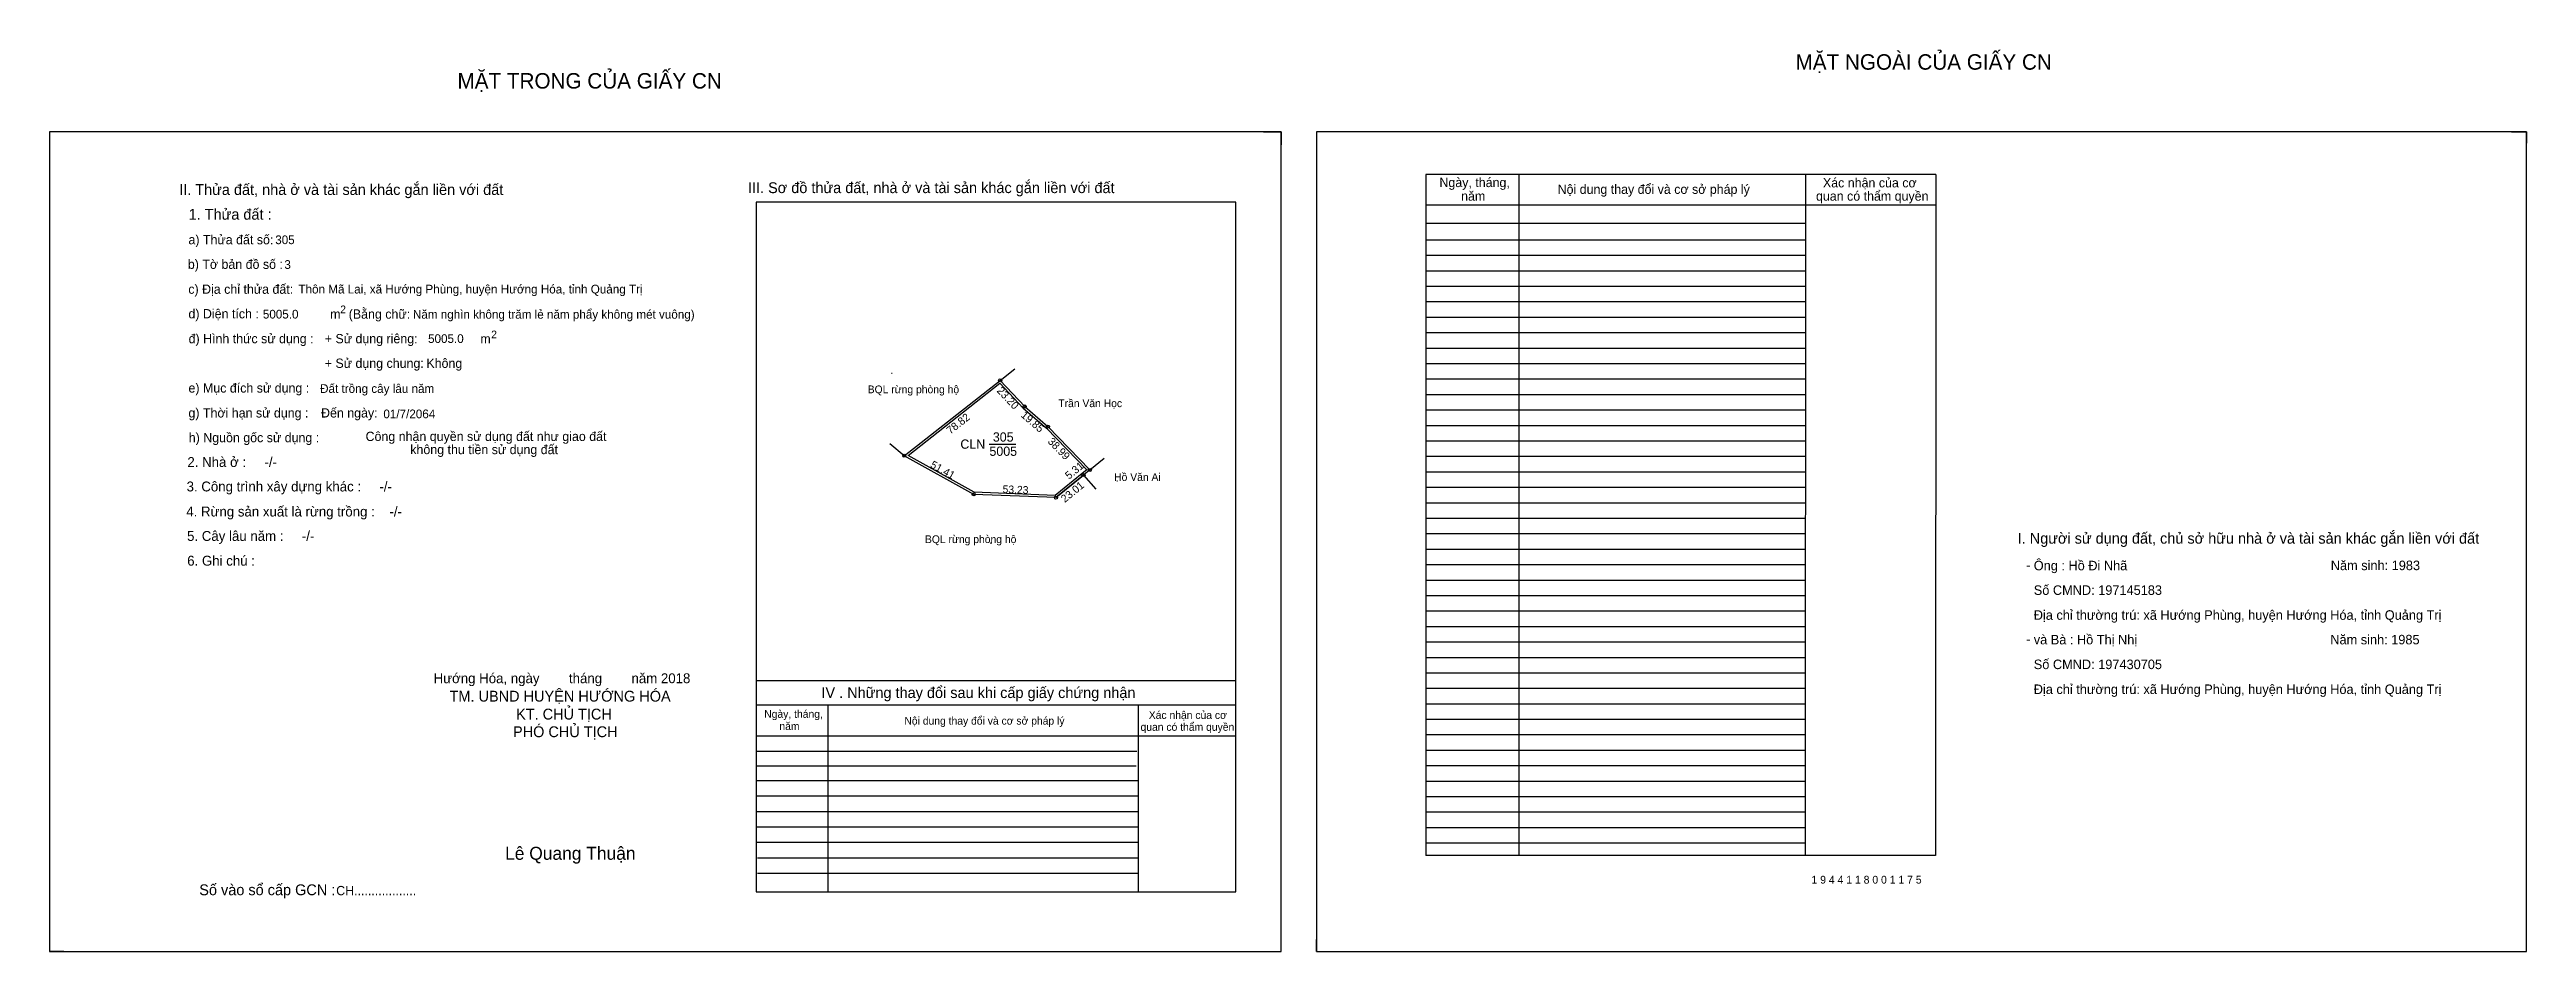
# Model space of a CAD drawing. Extents: x 532772 to 536279, y 1846164 to 1846747.
# Drawn here: x 534678 to 536279, y 1846164 to 1846747 of the extents above.
import ezdxf

# ---------------------------------------------------------------- set-up
doc = ezdxf.new("R2010")
doc.units = 0
for name, color, linetype in [('Default', 7, 'Continuous'), ('Level 10', 7, 'Continuous'), ('Level 11', 7, 'Continuous'), ('Level 13', 7, 'Continuous'), ('Level 27', 7, 'Continuous'), ('Level 36', 7, 'Continuous'), ('Level 49', 7, 'Continuous'), ('Level 55', 7, 'Continuous'), ('Level 6', 7, 'Continuous'), ('Level 60', 7, 'Continuous'), ('Level 7', 7, 'Continuous'), ('Level 8', 7, 'Continuous'), ('Level 9', 7, 'Continuous')]:
    doc.layers.add(name, color=color, linetype=linetype)

msp = doc.modelspace()

# ---------------------------------------------------------------- linework, layer by layer
at = {"layer": 'Level 10'}
for p, q in [((535462.4, 1846693.6), (535473.8, 1846693.6)), ((535473.8, 1846693.6), (535473.8, 1846685.2)), ((536269.2, 1846693.6), (536278.8, 1846693.6)), ((536278.8, 1846693.6), (536278.8, 1846686.2)), ((535328.2, 1846457.1), (535346, 1846471.7)), ((534677.6, 1846171.4), (534677.6, 1846163.6)), ((535496.6, 1846163.6), (535496.6, 1846171.4)), ((534686.8, 1846163.6), (534677.6, 1846163.6)), ((535496.6, 1846163.6), (535503.6, 1846163.6))]:
    msp.add_line(p, q, dxfattribs=at)
for points in [[(534677.6, 1846163.6), (535473.8, 1846163.6), (535473.8, 1846693.6), (534677.6, 1846693.6)], [(535496.6, 1846163.6), (536278.8, 1846163.6), (536278.8, 1846693.6), (535496.6, 1846693.6)], [(535308, 1846516), (535323, 1846503), (535350.1, 1846475), (535346, 1846471.7), (535328.2, 1846457.1), (535275, 1846459.2), (535230.1, 1846484.2), (535292.1, 1846532.9)], [(535307, 1846515), (535322, 1846502), (535348.1, 1846475.1), (535345.1, 1846472.7), (535327.7, 1846458.5), (535275.4, 1846460.6), (535232.6, 1846484.4), (535292, 1846531)]]:
    msp.add_lwpolyline(points, close=True, dxfattribs=at)
at = {"layer": 'Level 11'}
for centre in [(535292.1, 1846532.9), (535308, 1846516), (535308, 1846516), (535323, 1846503), (535230.1, 1846484.2), (535346, 1846471.7), (535350.1, 1846475), (535275, 1846459.2), (535328.2, 1846457.1)]:
    msp.add_circle(centre, 1, dxfattribs=at)
at = {"layer": 'Level 27'}
for p, q in [((535292.1, 1846532.9), (535301.6, 1846540.3)), ((535230.1, 1846484.2), (535220.9, 1846491.9)), ((535350.1, 1846475), (535359.4, 1846482.6)), ((535346, 1846471.7), (535353.9, 1846462.6))]:
    msp.add_line(p, q, dxfattribs=at)
at = {"layer": 'Level 7'}
for p, q in [((535812.6, 1846623.6), (535567.4, 1846623.6)), ((535812.6, 1846613.6), (535567.4, 1846613.6)), ((535812.6, 1846603.6), (535567.4, 1846603.6)), ((535812.6, 1846593.6), (535567.4, 1846593.6)), ((535812.6, 1846583.6), (535567.4, 1846583.6)), ((535812.6, 1846573.6), (535567.4, 1846573.6)), ((535812.6, 1846563.6), (535567.4, 1846563.6)), ((535812.6, 1846553.6), (535567.4, 1846553.6)), ((535812.6, 1846543.6), (535567.4, 1846543.6)), ((535812.6, 1846533.6), (535567.4, 1846533.6)), ((535812.6, 1846523.6), (535567.4, 1846523.6)), ((535812.6, 1846513.6), (535567.4, 1846513.6)), ((535812.6, 1846503.6), (535567.4, 1846503.6)), ((535812.6, 1846493.6), (535567.4, 1846493.6)), ((535812.6, 1846483.6), (535567.4, 1846483.6)), ((535812.6, 1846473.6), (535567.4, 1846473.6)), ((535812.6, 1846463.6), (535567.4, 1846463.6)), ((535812.6, 1846453.6), (535567.4, 1846453.6)), ((535812.6, 1846443.6), (535567.4, 1846443.6)), ((535812.6, 1846433.6), (535567.4, 1846433.6)), ((535812.6, 1846423.6), (535567.4, 1846423.6)), ((535812.6, 1846413.6), (535567.4, 1846413.6)), ((535812.6, 1846403.6), (535567.4, 1846403.6)), ((535812.6, 1846393.6), (535567.4, 1846393.6)), ((535812.6, 1846383.6), (535567.4, 1846383.6)), ((535812.6, 1846373.6), (535567.4, 1846373.6)), ((535812.6, 1846363.6), (535567.4, 1846363.6)), ((535812.6, 1846353.6), (535567.4, 1846353.6)), ((535812.6, 1846343.6), (535567.4, 1846343.6)), ((535812.6, 1846333.6), (535567.4, 1846333.6)), ((535812.6, 1846323.6), (535567.4, 1846323.6)), ((535812.6, 1846313.6), (535567.4, 1846313.6)), ((535812.6, 1846303.6), (535567.4, 1846303.6)), ((535380.5, 1846292.9), (535134.4, 1846292.9)), ((535380.1, 1846283.5), (535134.4, 1846283.5)), ((535812.6, 1846293.6), (535567.4, 1846293.6)), ((535812.6, 1846283.6), (535567.4, 1846283.6)), ((535381.4, 1846274), (535134.4, 1846274)), ((535381.4, 1846264), (535134.4, 1846264)), ((535812.6, 1846273.6), (535567.4, 1846273.6)), ((535381.4, 1846254), (535134.4, 1846254)), ((535812.6, 1846263.6), (535567.4, 1846263.6)), ((535812.6, 1846253.6), (535567.4, 1846253.6)), ((535381.4, 1846244), (535134.4, 1846244)), ((535381.4, 1846234), (535134.4, 1846234)), ((535812.6, 1846243.6), (535567.4, 1846243.6)), ((535812.6, 1846233.6), (535567.4, 1846233.6)), ((535381.4, 1846224), (535135.2, 1846224)), ((535381.4, 1846214), (535135.2, 1846214))]:
    msp.add_line(p, q, dxfattribs=at)
at = {"layer": 'Level 8'}
for p, q in [((535897, 1846666.1), (535567.4, 1846666.1)), ((535567.4, 1846666.1), (535567.4, 1846225.6)), ((535627.4, 1846666.1), (535627.4, 1846225.6)), ((535812.7, 1846665.9), (535812.6, 1846225.6)), ((535897, 1846666.1), (535896.8, 1846225.6)), ((535444.4, 1846648.2), (535134.4, 1846648.2)), ((535134.4, 1846648.2), (535134.4, 1846202.2)), ((535444.4, 1846202.2), (535444.4, 1846648.2)), ((535897, 1846646.1), (535567.4, 1846646.1)), ((535812.6, 1846634.3), (535567.4, 1846634.3)), ((535444.4, 1846338.6), (535134.4, 1846338.6)), ((535444.4, 1846322.9), (535134.4, 1846322.9)), ((535180.7, 1846322.9), (535180.7, 1846202.2)), ((535381.4, 1846322.9), (535381.4, 1846202.2)), ((535444.4, 1846302.9), (535134.4, 1846302.9)), ((535896.8, 1846225.6), (535567.4, 1846225.6)), ((535134.4, 1846202.2), (535444.4, 1846202.2))]:
    msp.add_line(p, q, dxfattribs=at)
at = {"layer": 'Level 9'}
msp.add_line((535285.1, 1846491.7), (535302.3, 1846491.7), dxfattribs=at)

# ---------------------------------------------------------------- texts
at = {"layer": 'Default'}
for s, p in [('e) Mục đích sử dụng :', (534767.4, 1846525)), ('g) Thời hạn sử dụng :', (534767.4, 1846508.9)), ('Đến ngày:', (534853.1, 1846508.9)), ('h) Nguồn gốc sử dụng :', (534767.6, 1846492.9)), ('Công nhận quyền sử dụng đất như giao đất', (534881.9, 1846493.7)), ('không thu tiền sử dụng đất', (534910.8, 1846485.2))]:
    msp.add_text(s, height=6, dxfattribs=at).set_placement(p)
at = {"layer": 'Level 13'}
for s, p in [('CLN', (535266.4, 1846488.7)), ('5005', (535285.2, 1846484.1)), ('305', (535287.4, 1846493.3))]:
    msp.add_text(s, height=6, dxfattribs=at).set_placement(p)
at = {"layer": 'Level 36'}
for p in [(535221, 1846537), (535366.6, 1846467.4), (535285.1, 1846427.2)]:
    msp.add_text('.', height=6, dxfattribs=at).set_placement(p)
at = {"layer": 'Level 49'}
for s, rotation, p in [('23.20', 313.2008, (535289.6, 1846525.9)), ('78.82', 38.1217, (535259.9, 1846497.8)), ('19.85', 319.0856, (535305.1, 1846509.8)), ('38.99', 314.1167, (535322.5, 1846493)), ('51.41', 330.8025, (535246.5, 1846476.9)), ('5.31', 39.1148, (535336.6, 1846468.6)), ('53.23', 357.8036, (535293.6, 1846460.1)), ('23.01', 39.1615, (535333.9, 1846453.6))]:
    msp.add_text(s, height=5, rotation=rotation, dxfattribs=at).set_placement(p)
at = {"layer": 'Level 55'}
for s, height, p in [('304', 0.22, (535291.9, 1846532.7)), ('1', 0.8, (535291.9, 1846532.9)), ('0', 0.22, (535292, 1846532.7)), ('0', 0.22, (535292, 1846532.7)), ('2', 0.8, (535307.7, 1846516)), ('304', 0.22, (535307.8, 1846515.8)), ('3', 0.8, (535322.8, 1846503)), ('304', 0.22, (535322.8, 1846502.8)), ('8', 0.8, (535229.8, 1846484.2)), ('0', 0.22, (535230, 1846484)), ('0', 0.22, (535230, 1846484)), ('0', 0.22, (535230, 1846484)), ('0', 0.22, (535230, 1846484)), ('5', 0.8, (535345.8, 1846471.7)), ('4', 0.8, (535349.9, 1846475)), ('304', 0.22, (535349.9, 1846474.8)), ('0', 0.22, (535350.1, 1846474.8)), ('7', 0.8, (535274.7, 1846459.2)), ('0', 0.22, (535274.9, 1846458.9)), ('0', 0.22, (535274.9, 1846458.9)), ('6', 0.8, (535327.9, 1846457.1)), ('0', 0.22, (535328.1, 1846456.9)), ('0', 0.22, (535328.1, 1846456.9)), ('0', 0.22, (535345.9, 1846471.4)), ('0', 0.22, (535345.9, 1846471.4)), ('0', 0.22, (535345.9, 1846471.4))]:
    msp.add_text(s, height=height, dxfattribs=at).set_placement(p)
at = {"layer": 'Level 6'}
for s, height, p in [('305', 5.63, (534823.5, 1846621)), ('3', 5.63, (534829.4, 1846605)), ('Thôn Mã Lai, xã Hướng Phùng, huyện Hướng Hóa, tỉnh Quảng Trị', 5.64, (534838.5, 1846589.1)), ('5005.0', 5.63, (534815.5, 1846572.9)), ('Năm nghìn không trăm lẻ năm phẩy không mét vuông)', 5.632, (534912.5, 1846572.8)), ('5005.0', 5.63, (534922.3, 1846557.1)), ('Đất trồng cây lâu năm', 5.64, (534852.5, 1846524.8)), ('01/7/2064', 5.64, (534893.4, 1846508.4)), ('Ông : Hồ Đi Nhã', 6.16, (535960.3, 1846410.1)), ('Năm sinh: 1983', 6.16, (536152.3, 1846410.2)), ('Số CMND: 197145183', 6.16, (535960.3, 1846394.2)), ('Địa chỉ thường trú: xã Hướng Phùng, huyện Hướng Hóa, tỉnh Quảng Trị', 6.16, (535960.3, 1846378.1)), ('và Bà : Hồ Thị Nhị', 6.16, (535960.3, 1846362.2)), ('Năm sinh: 1985', 6.16, (536152, 1846362.2)), ('Số CMND: 197430705', 6.16, (535960.3, 1846346.2)), ('Địa chỉ thường trú: xã Hướng Phùng, huyện Hướng Hóa, tỉnh Quảng Trị', 6.16, (535960.3, 1846330.1)), ('1 9 4 4 1 1 8 0 0 1 1 7 5', 5.04, (535816.6, 1846207.5))]:
    msp.add_text(s, height=height, dxfattribs=at).set_placement(p)
at = {"layer": 'Level 60'}
for s, p in [('BQL rừng phòng hộ', (535206.5, 1846524.6)), ('Trần Văn Học', (535329.7, 1846515.6)), ('Hồ Văn Ai', (535365.8, 1846467.9)), ('BQL rừng phòng hộ', (535243.5, 1846427.7))]:
    msp.add_text(s, height=5, dxfattribs=at).set_placement(p)
at = {"layer": 'Level 7'}
for s, height, p in [('MẶT NGOÀI CỦA GIẤY CN', 10, (535806.3, 1846733.8)), ('MẶT TRONG CỦA GIẤY CN', 10, (534941.3, 1846721.6)), ('Ngày, tháng,', 6, (535576.1, 1846657.9)), ('Xác nhận của cơ', 6, (535824, 1846657.7)), ('II. Thửa đất, nhà ở và tài sản khác gắn liền với đất', 7, (534761.4, 1846652.8)), ('III. Sơ đồ thửa đất, nhà ở và tài sản khác gắn liền với đất', 7, (535129.1, 1846654)), ('năm', 6, (535590.1, 1846649.1)), ('Nội dung thay đổi và cơ sở pháp lý', 6, (535652.5, 1846653.5)), (' quan có thẩm quyền', 6, (535817.3, 1846649.1)), ('1. Thửa đất :', 7, (534767.5, 1846636.8)), ('a) Thửa đất số:', 6, (534767.4, 1846620.9)), ('b) Tờ bản đồ số :', 6, (534767, 1846605)), ('c) Địa chỉ thửa đất:', 6, (534767.3, 1846588.9)), ('d) Diện tích :', 6, (534767.4, 1846573)), ('m', 6, (534859, 1846572.8)), ('2', 5, (534865.5, 1846576.3)), ('(Bằng chữ:', 6, (534871, 1846572.8)), ('đ) Hình thức sử dụng :', 6, (534767.5, 1846556.9)), ('+ Sử dụng riêng:', 6, (534855.5, 1846556.9)), ('m', 6, (534956.1, 1846556.8)), ('2', 5, (534963.1, 1846560.1)), ('+ Sử dụng chung:', 6, (534855.5, 1846541)), ('Không', 6, (534921.2, 1846541)), ('2. Nhà ở :     -/-', 6.4, (534766.7, 1846476.9)), ('3. Công trình xây dựng khác :     -/-', 6.4, (534766.2, 1846461.1)), ('4. Rừng sản xuất là rừng trồng :    -/-', 6.4, (534766, 1846444.9)), ('5. Cây lâu năm :     -/-', 6.4, (534766.5, 1846429.1)), ('I. Người sử dụng đất, chủ sở hữu nhà ở và tài sản khác gắn liền với đất', 7, (535949.9, 1846427.3)), ('6. Ghi chú :', 6.4, (534766.6, 1846413.1)), ('-', 6.4, (535955.3, 1846410.3)), ('-', 6.4, (535955.3, 1846362.4)), ('Hướng Hóa, ngày        tháng        năm 2018', 6.4, (534925.9, 1846337.1)), ('TM. UBND HUYỆN HƯỚNG HÓA', 7, (534936.2, 1846325.2)), ('IV . Những thay đổi sau khi cấp giấy chứng nhận', 7, (535176.6, 1846327.5)), ('KT. CHỦ TỊCH', 7, (534979.2, 1846313.6)), ('Ngày, tháng,', 5, (535139.6, 1846314.7)), ('năm', 5, (535149.4, 1846306.8)), ('Nội dung thay đổi và cơ sở pháp lý', 5, (535230.2, 1846310.3)), (' quan có thẩm quyền', 5, (535381, 1846306.3)), ('Xác nhận của cơ', 5, (535388.2, 1846314)), ('PHÓ CHỦ TỊCH', 7, (534977.2, 1846302.2)), ('Lê Quang Thuận', 8.4, (534972.1, 1846222.9)), ('Số vào sổ cấp GCN :', 7, (534774.4, 1846200)), ('CH..................', 6, (534862.9, 1846200))]:
    msp.add_text(s, height=height, dxfattribs=at).set_placement(p)

doc.saveas('drawing.dxf')
